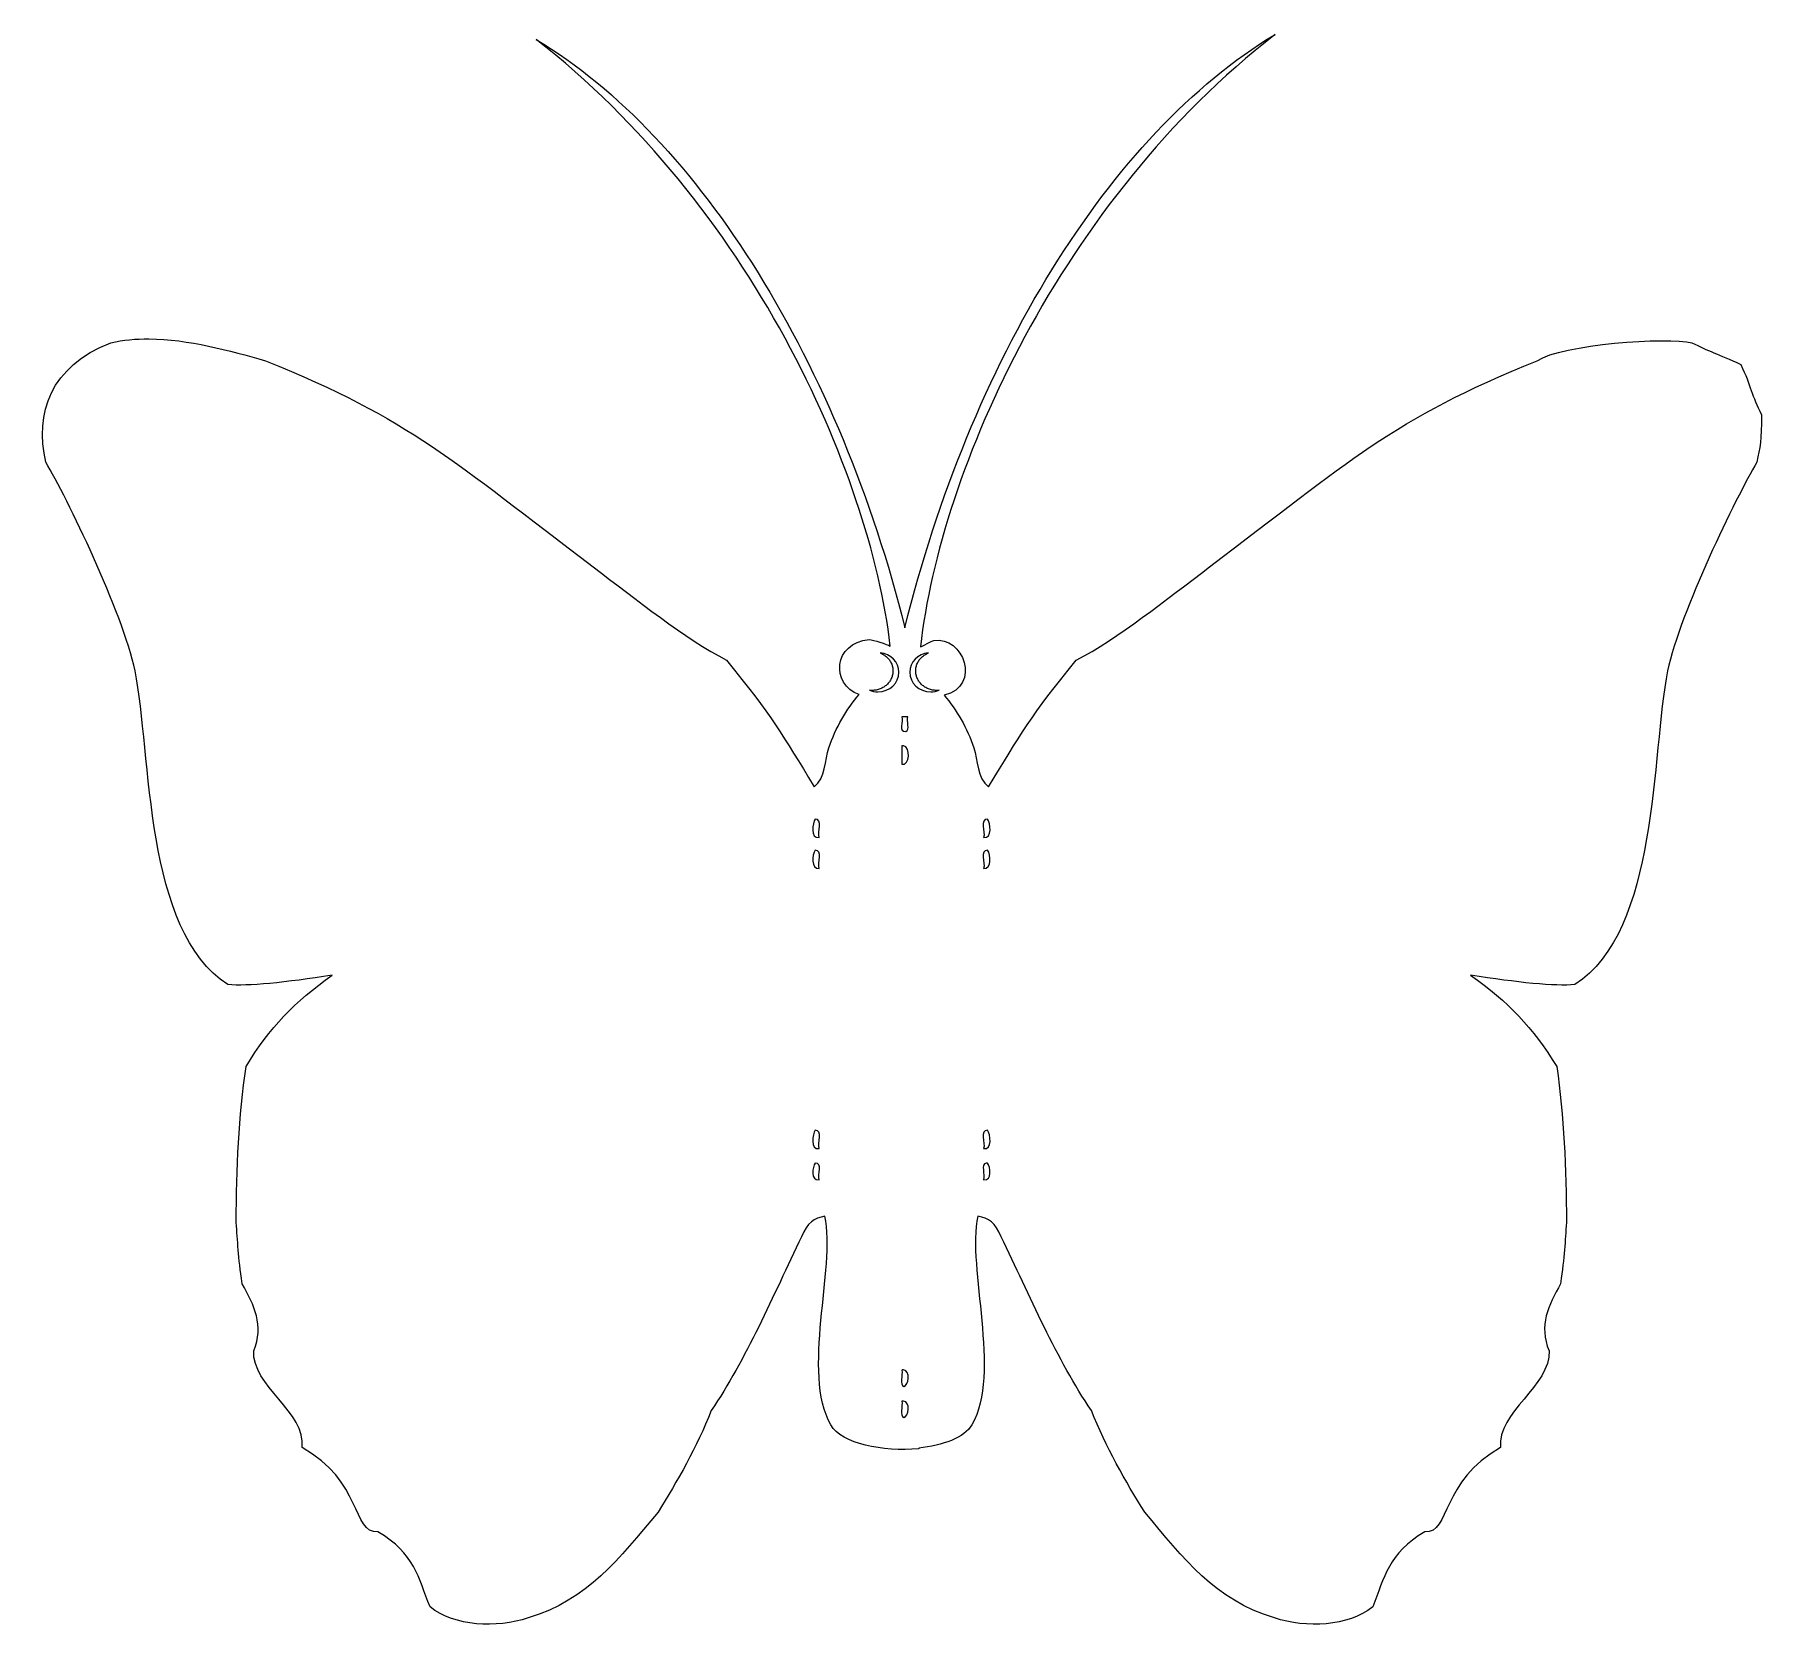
# Model space of a CAD drawing. Header units: centimetres. Extents: x -9.4 to 7.2, y -6.7 to 8.7.
import ezdxf

# ---------------------------------------------------------------- set-up
doc = ezdxf.new("R2010")
doc.units = ezdxf.units.CM
doc.header["$MEASUREMENT"] = 0
doc.layers.add('Layer 1', color=7, linetype='Continuous')

msp = doc.modelspace()

# ---------------------------------------------------------------- linework, layer by layer
at = {"layer": 'Layer 1', "color": 168}
for points, knots in [([(2.51933, 8.65271), (0.91767, 7.6948), (-0.42664, 5.46866), (-1.04892, 2.93453), (-1.04892, 2.93453), (-1.67643, 5.44829), (-3.01273, 7.65306), (-4.60404, 8.60479), (-4.60404, 8.60479), (-2.55496, 7.01487), (-1.39255, 4.46536), (-1.18963, 2.75764), (-1.18963, 2.75764), (-1.22547, 2.77205), (-1.35164, 2.81951), (-1.39318, 2.81951), (-1.39318, 2.81951), (-1.74034, 2.79133), (-1.7662, 2.38545), (-1.48886, 2.28969), (-1.48886, 2.28969), (-1.61338, 2.14973), (-1.71707, 1.96846), (-1.78152, 1.77643), (-1.78152, 1.77643), (-1.82123, 1.65817), (-1.81291, 1.4835), (-1.92316, 1.39998), (-1.92316, 1.39998), (-2.22341, 1.8939), (-2.33766, 2.09264), (-2.76738, 2.61995), (-2.76738, 2.61995), (-3.17061, 2.83122), (-3.63635, 3.20543), (-4.05341, 3.52011), (-4.05341, 3.52011), (-5.39599, 4.53314), (-5.81496, 4.94503), (-7.21175, 5.50779), (-7.21175, 5.50779), (-7.55675, 5.60609), (-7.95681, 5.71554), (-8.33551, 5.71867), (-8.33551, 5.71867), (-8.46174, 5.71972), (-8.58545, 5.70904), (-8.70416, 5.68207), (-8.70416, 5.68207), (-9.28593, 5.45277), (-9.43875, 5.00411), (-9.32888, 4.5292), (-9.32888, 4.5292), (-9.13099, 4.19264), (-8.59029, 3.08743), (-8.46965, 2.51973), (-8.46965, 2.51973), (-8.30842, 1.71146), (-8.38643, 0.01016), (-7.57478, -0.50667), (-7.57478, -0.50667), (-7.38809, -0.52538), (-7.01708, -0.48585), (-6.56922, -0.41604), (-6.56922, -0.41604), (-6.93126, -0.67043), (-7.17291, -0.92245), (-7.40031, -1.29616), (-7.40031, -1.29616), (-7.46982, -1.77193), (-7.49208, -2.28048), (-7.49505, -2.79847), (-7.49505, -2.79847), (-7.47953, -2.98549), (-7.47627, -3.12213), (-7.43783, -3.39016), (-7.43783, -3.39016), (-7.32013, -3.59723), (-7.22479, -3.79316), (-7.32621, -4.03674), (-7.32621, -4.03674), (-7.34688, -4.3725), (-6.818, -4.63182), (-6.86001, -4.97002), (-6.86001, -4.97002), (-6.27883, -5.28983), (-6.37867, -5.7967), (-6.12929, -5.78217), (-6.12929, -5.78217), (-5.77368, -5.99077), (-5.74084, -6.22312), (-5.62651, -6.50544), (-5.62651, -6.50544), (-5.38555, -6.69563), (-4.99095, -6.71377), (-4.6791, -6.61175), (-4.6791, -6.61175), (-4.10335, -6.43546), (-3.81032, -6.04563), (-3.42871, -5.5922), (-3.42871, -5.5922), (-3.24436, -5.29752), (-3.05361, -4.95991), (-2.91561, -4.61361), (-2.91561, -4.61361), (-2.58555, -4.12503), (-2.31693, -3.50603), (-2.04606, -2.93702), (-2.04606, -2.93702), (-1.98845, -2.80412), (-1.9252, -2.75546), (-1.82, -2.74008), (-1.82, -2.74008), (-1.71275, -3.24126), (-2.04827, -4.25106), (-1.76278, -4.75129), (-1.76278, -4.75129), (-1.65697, -4.9367), (-1.26216, -5.00963), (-0.91574, -4.98221), (-0.91574, -4.98221), (-0.91574, -4.98221), (-0.91574, -4.97437), (-0.91574, -4.97437), (-0.91574, -4.97437), (-0.68271, -4.94862), (-0.47547, -4.87727), (-0.40358, -4.75129), (-0.40358, -4.75129), (-0.11809, -4.25106), (-0.45361, -3.24126), (-0.34636, -2.74008), (-0.34636, -2.74008), (-0.24115, -2.75546), (-0.1779, -2.80412), (-0.1203, -2.93702), (-0.1203, -2.93702), (0.15058, -3.50603), (0.41919, -4.12502), (0.74925, -4.61361), (0.74925, -4.61361), (0.88725, -4.95991), (1.078, -5.29752), (1.26235, -5.5922), (1.26235, -5.5922), (1.64396, -6.04562), (1.93699, -6.43545), (2.51274, -6.61175), (2.51274, -6.61175), (2.82459, -6.71377), (3.21919, -6.69563), (3.46015, -6.50544), (3.46015, -6.50544), (3.57449, -6.22313), (3.60733, -5.99078), (3.96293, -5.78217), (3.96293, -5.78217), (4.21232, -5.7967), (4.11247, -5.28983), (4.69365, -4.97002), (4.69365, -4.97002), (4.65163, -4.63183), (5.18052, -4.3725), (5.15985, -4.03674), (5.15985, -4.03674), (5.05843, -3.79315), (5.15377, -3.59723), (5.27148, -3.39016), (5.27148, -3.39016), (5.30991, -3.12213), (5.31318, -2.98549), (5.3287, -2.79847), (5.3287, -2.79847), (5.32573, -2.28048), (5.30346, -1.77193), (5.23396, -1.29616), (5.23396, -1.29616), (5.00656, -0.92244), (4.7649, -0.67043), (4.40287, -0.41604), (4.40287, -0.41604), (4.85074, -0.48585), (5.22175, -0.52537), (5.40843, -0.50667), (5.40843, -0.50667), (6.22009, 0.01016), (6.14207, 1.71146), (6.30331, 2.51973), (6.30331, 2.51973), (6.42395, 3.08743), (6.96465, 4.19264), (7.16254, 4.5292), (7.16254, 4.5292), (7.19653, 4.67485), (7.20545, 4.74017), (7.20756, 4.98756), (7.20756, 4.98756), (7.11282, 5.17207), (7.10759, 5.26374), (7.0087, 5.47206), (7.0087, 5.47206), (6.78842, 5.57193), (6.69255, 5.60131), (6.53781, 5.68207), (6.53781, 5.68207), (6.30197, 5.7385), (5.28188, 5.6671), (5.04541, 5.50779), (5.04541, 5.50779), (3.64863, 4.94503), (3.22965, 4.53314), (1.88707, 3.52011), (1.88707, 3.52011), (1.47001, 3.20542), (1.00426, 2.83122), (0.60104, 2.61995), (0.60104, 2.61995), (0.17131, 2.09263), (0.05707, 1.8939), (-0.24318, 1.39998), (-0.24318, 1.39998), (-0.35343, 1.4835), (-0.34511, 1.65817), (-0.38482, 1.77643), (-0.38482, 1.77643), (-0.4482, 1.96528), (-0.55008, 2.14373), (-0.67186, 2.28272), (-0.67186, 2.28272), (-0.30556, 2.3731), (-0.48694, 2.85951), (-0.77035, 2.81079), (-0.77035, 2.81079), (-0.78473, 2.81079), (-0.88503, 2.75251), (-0.89886, 2.75066), (-0.89886, 2.75066), (-0.70754, 4.45896), (0.45495, 7.05093), (2.51931, 8.65271), (2.51931, 8.65271), (2.51931, 8.65271), (2.51933, 8.65271), (2.51933, 8.65271)], [0, 0, 0, 0, 0.01612903, 0.01612903, 0.01612903, 0.01612903, 0.03225806, 0.03225806, 0.03225806, 0.03225806, 0.0483871, 0.0483871, 0.0483871, 0.0483871, 0.06451613, 0.06451613, 0.06451613, 0.06451613, 0.08064516, 0.08064516, 0.08064516, 0.08064516, 0.09677419, 0.09677419, 0.09677419, 0.09677419, 0.11290323, 0.11290323, 0.11290323, 0.11290323, 0.12903226, 0.12903226, 0.12903226, 0.12903226, 0.14516129, 0.14516129, 0.14516129, 0.14516129, 0.16129032, 0.16129032, 0.16129032, 0.16129032, 0.17741935, 0.17741935, 0.17741935, 0.17741935, 0.19354839, 0.19354839, 0.19354839, 0.19354839, 0.20967742, 0.20967742, 0.20967742, 0.20967742, 0.22580645, 0.22580645, 0.22580645, 0.22580645, 0.24193548, 0.24193548, 0.24193548, 0.24193548, 0.25806452, 0.25806452, 0.25806452, 0.25806452, 0.27419355, 0.27419355, 0.27419355, 0.27419355, 0.29032258, 0.29032258, 0.29032258, 0.29032258, 0.30645161, 0.30645161, 0.30645161, 0.30645161, 0.32258065, 0.32258065, 0.32258065, 0.32258065, 0.33870968, 0.33870968, 0.33870968, 0.33870968, 0.35483871, 0.35483871, 0.35483871, 0.35483871, 0.37096774, 0.37096774, 0.37096774, 0.37096774, 0.38709677, 0.38709677, 0.38709677, 0.38709677, 0.40322581, 0.40322581, 0.40322581, 0.40322581, 0.41935484, 0.41935484, 0.41935484, 0.41935484, 0.43548387, 0.43548387, 0.43548387, 0.43548387, 0.4516129, 0.4516129, 0.4516129, 0.4516129, 0.46774194, 0.46774194, 0.46774194, 0.46774194, 0.48387097, 0.48387097, 0.48387097, 0.48387097, 0.5, 0.5, 0.5, 0.5, 0.51612903, 0.51612903, 0.51612903, 0.51612903, 0.53225806, 0.53225806, 0.53225806, 0.53225806, 0.5483871, 0.5483871, 0.5483871, 0.5483871, 0.56451613, 0.56451613, 0.56451613, 0.56451613, 0.58064516, 0.58064516, 0.58064516, 0.58064516, 0.59677419, 0.59677419, 0.59677419, 0.59677419, 0.61290323, 0.61290323, 0.61290323, 0.61290323, 0.62903226, 0.62903226, 0.62903226, 0.62903226, 0.64516129, 0.64516129, 0.64516129, 0.64516129, 0.66129032, 0.66129032, 0.66129032, 0.66129032, 0.67741935, 0.67741935, 0.67741935, 0.67741935, 0.69354839, 0.69354839, 0.69354839, 0.69354839, 0.70967742, 0.70967742, 0.70967742, 0.70967742, 0.72580645, 0.72580645, 0.72580645, 0.72580645, 0.74193548, 0.74193548, 0.74193548, 0.74193548, 0.75806452, 0.75806452, 0.75806452, 0.75806452, 0.77419355, 0.77419355, 0.77419355, 0.77419355, 0.79032258, 0.79032258, 0.79032258, 0.79032258, 0.80645161, 0.80645161, 0.80645161, 0.80645161, 0.82258065, 0.82258065, 0.82258065, 0.82258065, 0.83870968, 0.83870968, 0.83870968, 0.83870968, 0.85483871, 0.85483871, 0.85483871, 0.85483871, 0.87096774, 0.87096774, 0.87096774, 0.87096774, 0.88709677, 0.88709677, 0.88709677, 0.88709677, 0.90322581, 0.90322581, 0.90322581, 0.90322581, 0.91935484, 0.91935484, 0.91935484, 0.91935484, 0.93548387, 0.93548387, 0.93548387, 0.93548387, 0.9516129, 0.9516129, 0.9516129, 0.9516129, 0.96774194, 0.96774194, 0.96774194, 0.96774194, 1, 1, 1, 1]), ([(-1.28624, 2.69141), (-1.18492, 2.68083), (-1.10614, 2.60188), (-1.10614, 2.50493), (-1.10614, 2.50493), (-1.10614, 2.40078), (-1.19664, 2.31583), (-1.30875, 2.31583), (-1.30875, 2.31583), (-1.3375, 2.31583), (-1.36557, 2.3215), (-1.39036, 2.33152), (-1.39036, 2.33152), (-1.38277, 2.33072), (-1.37473, 2.32978), (-1.36691, 2.32978), (-1.36691, 2.32978), (-1.3529, 2.32978), (-1.33979, 2.33075), (-1.32657, 2.33327), (-1.32657, 2.33327), (-1.31336, 2.33578), (-1.30025, 2.33983), (-1.28811, 2.3446), (-1.28811, 2.3446), (-1.27597, 2.34937), (-1.2642, 2.35525), (-1.2534, 2.36203), (-1.2534, 2.36203), (-1.2426, 2.36881), (-1.23257, 2.37615), (-1.22338, 2.38469), (-1.22338, 2.38469), (-1.21419, 2.39322), (-1.20629, 2.40254), (-1.19899, 2.41257), (-1.19899, 2.41257), (-1.19169, 2.4226), (-1.18537, 2.43353), (-1.18023, 2.44481), (-1.18023, 2.44481), (-1.17509, 2.45609), (-1.17074, 2.46826), (-1.16804, 2.48054), (-1.16804, 2.48054), (-1.16532, 2.49282), (-1.16429, 2.50499), (-1.16429, 2.51801), (-1.16429, 2.51801), (-1.16429, 2.53103), (-1.16534, 2.54408), (-1.16804, 2.55635), (-1.16804, 2.55635), (-1.17074, 2.56863), (-1.1751, 2.57992), (-1.18023, 2.59121), (-1.18023, 2.59121), (-1.18537, 2.60249), (-1.19169, 2.61342), (-1.19899, 2.62345), (-1.19899, 2.62345), (-1.20629, 2.63348), (-1.21419, 2.6428), (-1.22338, 2.65133), (-1.22338, 2.65133), (-1.23256, 2.65986), (-1.24259, 2.66721), (-1.2534, 2.67399), (-1.2534, 2.67399), (-1.26369, 2.68045), (-1.27471, 2.68678), (-1.28623, 2.69142), (-1.28623, 2.69142), (-1.28623, 2.69142), (-1.28624, 2.69141), (-1.28624, 2.69141)], [0, 0, 0, 0, 0.05, 0.05, 0.05, 0.05, 0.1, 0.1, 0.1, 0.1, 0.15, 0.15, 0.15, 0.15, 0.2, 0.2, 0.2, 0.2, 0.25, 0.25, 0.25, 0.25, 0.3, 0.3, 0.3, 0.3, 0.35, 0.35, 0.35, 0.35, 0.4, 0.4, 0.4, 0.4, 0.45, 0.45, 0.45, 0.45, 0.5, 0.5, 0.5, 0.5, 0.55, 0.55, 0.55, 0.55, 0.6, 0.6, 0.6, 0.6, 0.65, 0.65, 0.65, 0.65, 0.7, 0.7, 0.7, 0.7, 0.75, 0.75, 0.75, 0.75, 0.8, 0.8, 0.8, 0.8, 0.85, 0.85, 0.85, 0.85, 0.9, 0.9, 0.9, 0.9, 1, 1, 1, 1]), ([(-0.82286, 2.69141), (-0.83438, 2.68677), (-0.8454, 2.68044), (-0.85569, 2.67398), (-0.85569, 2.67398), (-0.86649, 2.6672), (-0.87652, 2.65986), (-0.88571, 2.65132), (-0.88571, 2.65132), (-0.8949, 2.64279), (-0.9028, 2.63347), (-0.9101, 2.62343), (-0.9101, 2.62343), (-0.9174, 2.6134), (-0.92372, 2.60247), (-0.92886, 2.59119), (-0.92886, 2.59119), (-0.934, 2.57991), (-0.93835, 2.56861), (-0.94105, 2.55633), (-0.94105, 2.55633), (-0.94376, 2.54405), (-0.9448, 2.53101), (-0.9448, 2.51799), (-0.9448, 2.51799), (-0.9448, 2.50497), (-0.94377, 2.4928), (-0.94105, 2.48052), (-0.94105, 2.48052), (-0.93835, 2.46824), (-0.93399, 2.45607), (-0.92886, 2.44479), (-0.92886, 2.44479), (-0.92372, 2.43351), (-0.9174, 2.42258), (-0.9101, 2.41255), (-0.9101, 2.41255), (-0.9028, 2.40252), (-0.8949, 2.3932), (-0.88571, 2.38466), (-0.88571, 2.38466), (-0.87653, 2.37613), (-0.8665, 2.36878), (-0.85569, 2.362), (-0.85569, 2.362), (-0.84489, 2.35522), (-0.83313, 2.34934), (-0.82098, 2.34457), (-0.82098, 2.34457), (-0.80884, 2.3398), (-0.79574, 2.33575), (-0.78252, 2.33324), (-0.78252, 2.33324), (-0.7693, 2.33072), (-0.7562, 2.32975), (-0.74218, 2.32975), (-0.74218, 2.32975), (-0.73436, 2.32975), (-0.72632, 2.33069), (-0.71873, 2.33149), (-0.71873, 2.33149), (-0.74352, 2.32147), (-0.77159, 2.3158), (-0.80034, 2.3158), (-0.80034, 2.3158), (-0.91245, 2.3158), (-1.00295, 2.40075), (-1.00295, 2.5049), (-1.00295, 2.5049), (-1.00295, 2.60185), (-0.92417, 2.6808), (-0.82285, 2.69138), (-0.82285, 2.69138), (-0.82285, 2.69138), (-0.82286, 2.69141), (-0.82286, 2.69141)], [0, 0, 0, 0, 0.05, 0.05, 0.05, 0.05, 0.1, 0.1, 0.1, 0.1, 0.15, 0.15, 0.15, 0.15, 0.2, 0.2, 0.2, 0.2, 0.25, 0.25, 0.25, 0.25, 0.3, 0.3, 0.3, 0.3, 0.35, 0.35, 0.35, 0.35, 0.4, 0.4, 0.4, 0.4, 0.45, 0.45, 0.45, 0.45, 0.5, 0.5, 0.5, 0.5, 0.55, 0.55, 0.55, 0.55, 0.6, 0.6, 0.6, 0.6, 0.65, 0.65, 0.65, 0.65, 0.7, 0.7, 0.7, 0.7, 0.75, 0.75, 0.75, 0.75, 0.8, 0.8, 0.8, 0.8, 0.85, 0.85, 0.85, 0.85, 0.9, 0.9, 0.9, 0.9, 1, 1, 1, 1]), ([(-1.07894, 2.0762), (-1.07894, 2.0762), (-1.02172, 2.0762), (-1.02172, 2.0762), (-1.02172, 2.0762), (-1.03331, 2.03404), (-0.99765, 1.94819), (-1.04048, 1.93503), (-1.04048, 1.93503), (-1.1154, 1.92424), (-1.06333, 2.03192), (-1.07894, 2.0762)], [0, 0, 0, 0, 0.25, 0.25, 0.25, 0.25, 0.5, 0.5, 0.5, 0.5, 1, 1, 1, 1]), ([(-1.06393, 1.79473), (-0.99368, 1.787), (-0.99865, 1.59993), (-1.07894, 1.61783), (-1.07894, 1.61783), (-1.07894, 1.61783), (-1.07894, 1.79385), (-1.07894, 1.79385), (-1.07894, 1.79385), (-1.07359, 1.79504), (-1.06861, 1.79524), (-1.06393, 1.79472), (-1.06393, 1.79472), (-1.06393, 1.79472), (-1.06393, 1.79473), (-1.06393, 1.79473)], [0, 0, 0, 0, 0.2, 0.2, 0.2, 0.2, 0.4, 0.4, 0.4, 0.4, 0.6, 0.6, 0.6, 0.6, 1, 1, 1, 1]), ([(-1.91472, 1.08889), (-1.83605, 1.09137), (-1.89445, 0.96567), (-1.87626, 0.91199), (-1.87626, 0.91199), (-1.96565, 0.89704), (-1.93804, 1.05434), (-1.91472, 1.08889)], [0, 0, 0, 0, 0.33333333, 0.33333333, 0.33333333, 0.33333333, 1, 1, 1, 1]), ([(-0.2516, 1.08889), (-0.22828, 1.05434), (-0.20067, 0.89705), (-0.29006, 0.91199), (-0.29006, 0.91199), (-0.27187, 0.96567), (-0.33028, 1.09137), (-0.2516, 1.08889)], [0, 0, 0, 0, 0.33333333, 0.33333333, 0.33333333, 0.33333333, 1, 1, 1, 1]), ([(-1.91472, 0.78826), (-1.83605, 0.79077), (-1.89445, 0.66589), (-1.87626, 0.61224), (-1.87626, 0.61224), (-1.95565, 0.60652), (-1.94471, 0.74755), (-1.91472, 0.78826)], [0, 0, 0, 0, 0.33333333, 0.33333333, 0.33333333, 0.33333333, 1, 1, 1, 1]), ([(-0.2516, 0.78826), (-0.22161, 0.74755), (-0.21066, 0.60652), (-0.29006, 0.61224), (-0.29006, 0.61224), (-0.27187, 0.66589), (-0.33028, 0.79077), (-0.2516, 0.78826)], [0, 0, 0, 0, 0.33333333, 0.33333333, 0.33333333, 0.33333333, 1, 1, 1, 1]), ([(-1.91472, -1.91137), (-1.83605, -1.90886), (-1.89445, -2.03369), (-1.87626, -2.08739), (-1.87626, -2.08739), (-1.96565, -2.10239), (-1.93804, -1.94586), (-1.91472, -1.91137)], [0, 0, 0, 0, 0.33333333, 0.33333333, 0.33333333, 0.33333333, 1, 1, 1, 1]), ([(-0.2516, -1.91137), (-0.22828, -1.94586), (-0.20067, -2.1024), (-0.29006, -2.08739), (-0.29006, -2.08739), (-0.27187, -2.03368), (-0.33028, -1.90886), (-0.2516, -1.91137)], [0, 0, 0, 0, 0.33333333, 0.33333333, 0.33333333, 0.33333333, 1, 1, 1, 1]), ([(-1.91472, -2.22856), (-1.83773, -2.22176), (-1.89334, -2.33836), (-1.87626, -2.38716), (-1.87626, -2.38716), (-1.96217, -2.40353), (-1.93948, -2.26046), (-1.91472, -2.22856)], [0, 0, 0, 0, 0.33333333, 0.33333333, 0.33333333, 0.33333333, 1, 1, 1, 1]), ([(-0.26473, -2.22856), (-0.2609, -2.22807), (-0.25641, -2.22813), (-0.2516, -2.22856), (-0.2516, -2.22856), (-0.22684, -2.26046), (-0.20415, -2.40352), (-0.29006, -2.38716), (-0.29006, -2.38716), (-0.27405, -2.34141), (-0.32213, -2.23595), (-0.26473, -2.22856)], [0, 0, 0, 0, 0.25, 0.25, 0.25, 0.25, 0.5, 0.5, 0.5, 0.5, 1, 1, 1, 1]), ([(-1.06393, -4.22147), (-0.99335, -4.22654), (-1.01262, -4.37247), (-1.06018, -4.38094), (-1.06018, -4.38094), (-1.10331, -4.36226), (-1.06714, -4.27022), (-1.07894, -4.22234), (-1.07894, -4.22234), (-1.07342, -4.22134), (-1.06864, -4.22113), (-1.06393, -4.22147)], [0, 0, 0, 0, 0.25, 0.25, 0.25, 0.25, 0.5, 0.5, 0.5, 0.5, 1, 1, 1, 1]), ([(-1.06393, -4.52123), (-0.99335, -4.5263), (-1.01262, -4.67223), (-1.06018, -4.6807), (-1.06018, -4.6807), (-1.10331, -4.66196), (-1.06714, -4.56998), (-1.07894, -4.5221), (-1.07894, -4.5221), (-1.07342, -4.5211), (-1.06864, -4.52089), (-1.06393, -4.52123)], [0, 0, 0, 0, 0.25, 0.25, 0.25, 0.25, 0.5, 0.5, 0.5, 0.5, 1, 1, 1, 1])]:
    msp.add_open_spline(points, degree=3, knots=knots, dxfattribs=at)

doc.saveas('drawing.dxf')
